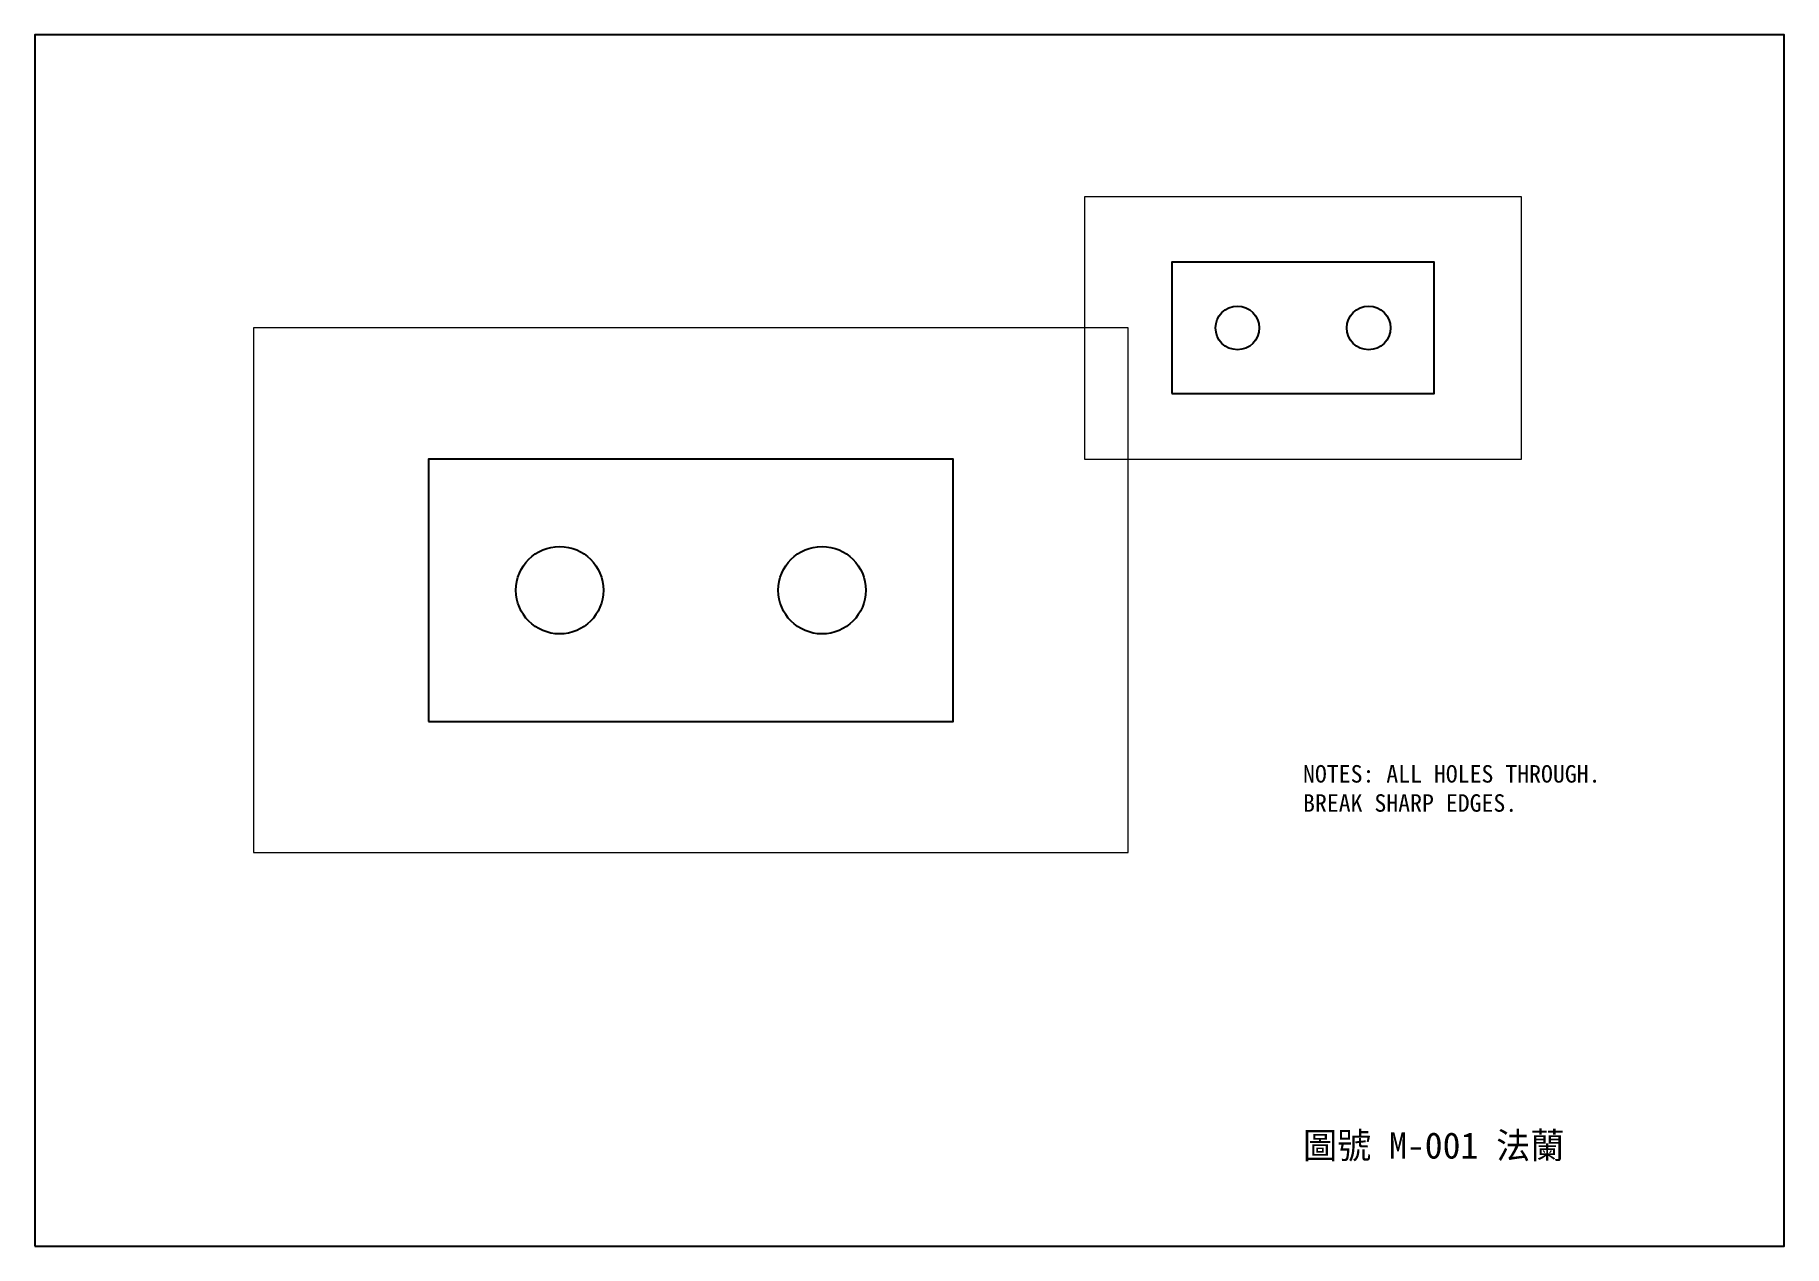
# Paper-space layout 'A3 圖紙' of a CAD drawing. Header units: millimetres. Extents: x 10 to 410, y 10 to 287.
# The model-space entities are those that its viewports show. They can reach past a viewport. Long polylines and large blocks are cut down to what shows.
import ezdxf

# ---------------------------------------------------------------- set-up
doc = ezdxf.new("R2010")
doc.units = ezdxf.units.MM

msp = doc.modelspace()

# ---------------------------------------------------------------- linework, layer by layer
msp.add_lwpolyline([(0, 0), (120, 0), (120, 60), (0, 60)], close=True)
for centre in [(30, 30), (90, 30)]:
    msp.add_circle(centre, 10)

psp = doc.layouts.new('A3 圖紙')

# ---------------------------------------------------------------- linework, layer by layer
psp.add_lwpolyline([(10, 10), (410, 10), (410, 287), (10, 287)], close=True)

# ---------------------------------------------------------------- texts
psp.add_text('圖號 M-001 法蘭', height=6).set_placement((300, 30))
at = {"insert": (300, 120), "char_height": 4, "attachment_point": 1}
psp.add_mtext('NOTES: ALL HOLES THROUGH.\\PBREAK SHARP EDGES.', dxfattribs=at)

# ---------------------------------------------------------------- viewports
at = {"layer": 'VIEWPORTS'}
psp.add_viewport(center=(300, 220), size=(100, 60), view_center_point=(60, 30), view_height=120, status=3, dxfattribs=at)
psp.add_viewport(center=(160, 160), size=(200, 120), view_center_point=(60, 30), view_height=120, dxfattribs=at)

doc.saveas('drawing.dxf')
